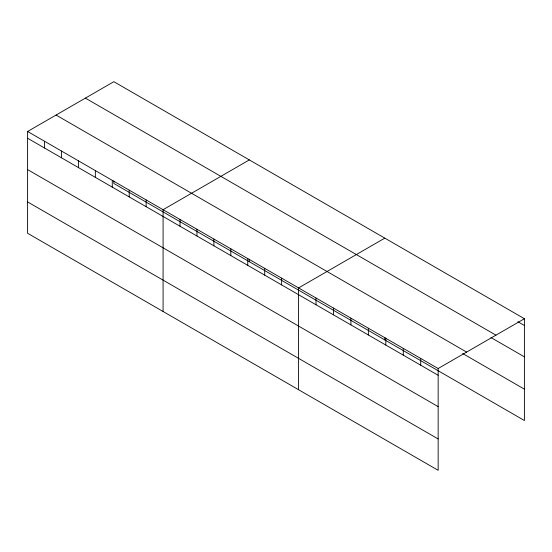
<?xml version="1.0" encoding="UTF-8"?>
<svg xmlns="http://www.w3.org/2000/svg" width="552" height="552" viewBox="0 0 552 552"><rect width="100%" height="100%" fill="white"/><g stroke="black" fill="none" stroke-linecap="round" stroke-linejoin="round"><path stroke-width="0.83" d="M27.6 131.48L438.157 368.515L438.157 470.311L27.6 233.275L27.6 131.48L113.843 81.689L524.4 318.725L524.4 420.521L113.843 183.485L113.843 180.939M249.325 159.914L163.081 209.705L163.081 311.5M384.813 238.133L298.57 287.923L298.57 389.719M438.157 368.515L524.4 318.725M517.859 321.712L524.4 325.487M85.381 98.125L495.937 335.154M490.956 337.541L524.4 356.847M56.062 115.051L466.619 352.086M462.604 353.48L524.4 389.16M27.6 138.248L438.157 375.277M27.6 169.609L438.157 406.638M27.6 201.915L438.157 438.95M420.707 358.441L420.707 365.203M403.257 348.367L403.257 355.129M385.813 338.293L385.813 345.055M384.813 337.382L384.813 339.928M368.363 328.219L368.363 334.981M350.913 318.145L350.913 324.907M333.463 308.071L333.463 314.833M316.02 297.997L316.02 304.759M281.63 278.146L281.63 284.908M264.698 268.369L264.698 275.131M249.325 259.164L249.325 261.703M247.758 258.591L247.758 265.353M230.826 248.814L230.826 255.576M213.893 239.037L213.893 245.799M196.954 229.259L196.954 236.021M180.021 219.482L180.021 226.244M146.149 199.927L146.149 206.689M129.216 190.15L129.216 196.912M112.277 180.373L112.277 187.135M95.344 170.596L95.344 177.358M78.405 160.818L78.405 167.58M61.472 151.034L61.472 157.803M44.533 141.257L44.533 148.026"/></g></svg>
